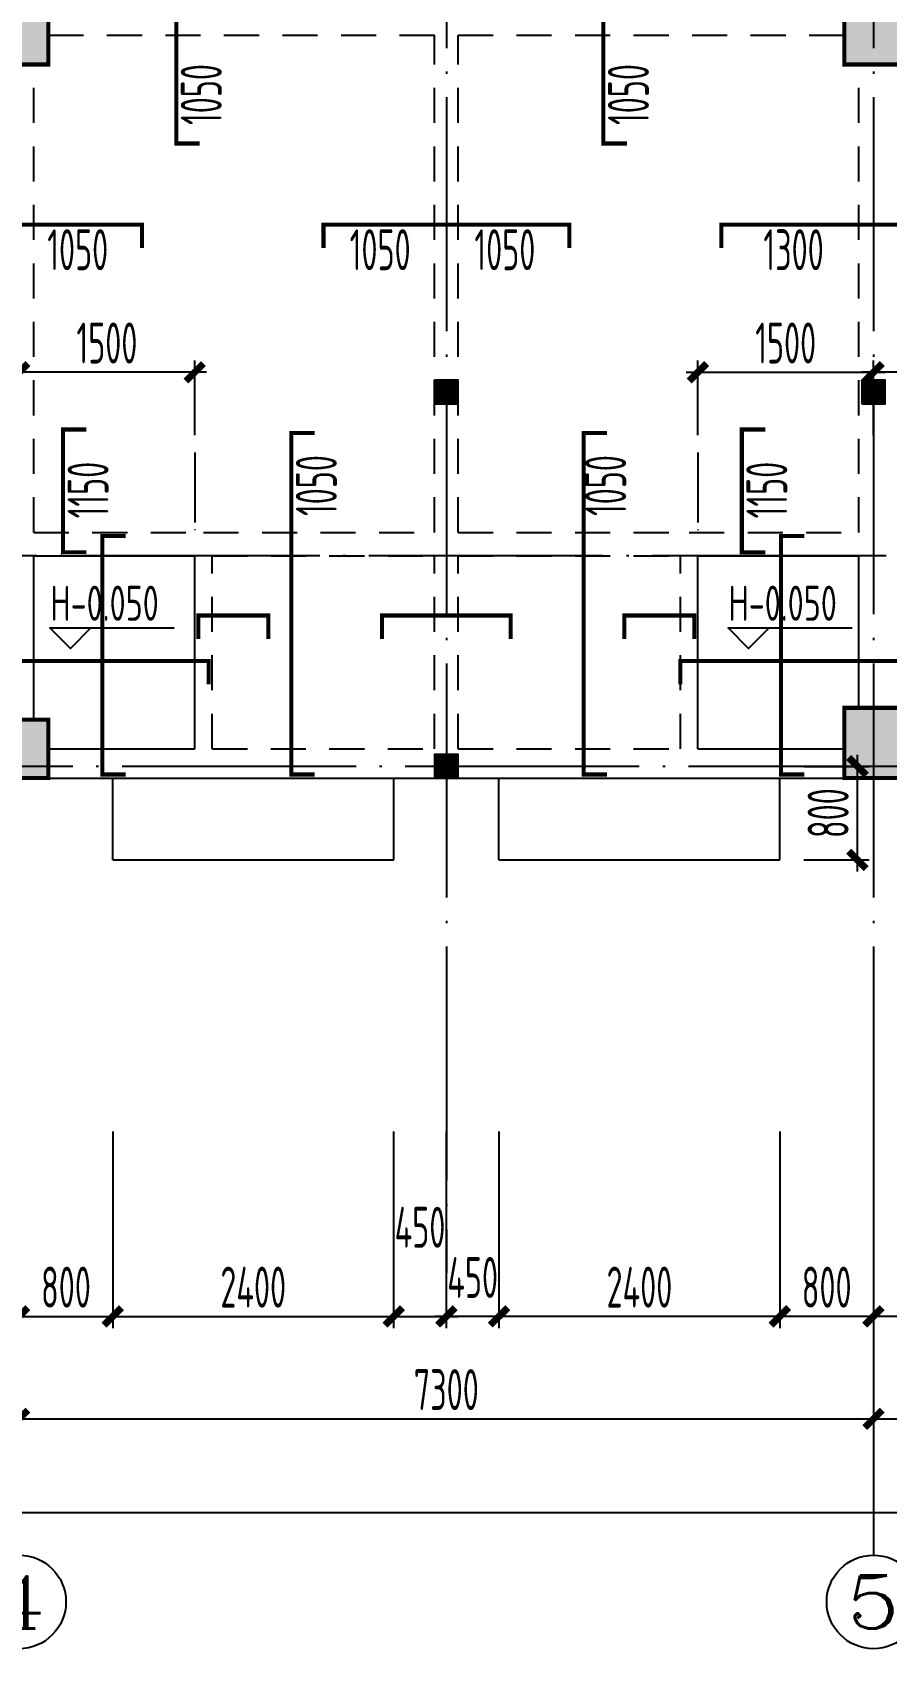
# Model space of a CAD drawing. Extents: x -472319 to -112444, y -516749 to -5704.
# Drawn here: x -284981 to -277681, y -193210 to -179392 of the extents above; entities that cross this region are included whole.
import ezdxf
from ezdxf.enums import TextEntityAlignment as Align

# ---------------------------------------------------------------- set-up
doc = ezdxf.new("R2010")
doc.units = 0
doc.header["$LTSCALE"] = 100
doc.header["$MEASUREMENT"] = 0
for name, pattern in [('3', [5, 3, -2]), ('CENTER', [2, 1.25, -0.25, 0.25, -0.25]), ('DOTE', [2.42, 2, -0.2, 0.02, -0.2])]:
    doc.linetypes.add(name, pattern=pattern)
for name, color, linetype in [('1301', 24, 'Continuous'), ('1305', 1, 'Continuous'), ('1306', 94, 'Continuous'), ('AXIS', 3, 'Continuous'), ('AXIS_TEXT', 7, 'Continuous'), ('COLUMN', 9, 'Continuous'), ('DOTE', 1, 'CENTER'), ('S_BEAM', 4, 'Continuous'), ('S_BEAMDASH', 134, '3'), ('S_CL', 2, 'Continuous'), ('坡道', 7, 'Continuous'), ('板标注', 221, 'Continuous')]:
    doc.layers.add(name, color=color, linetype=linetype)
doc.styles.add('_TCH_AXIS', font='COMPLEX', dxfattribs={"bigfont": 'GBCBIG'})
doc.styles.add('COMPLEX', font='COMPLEX')
doc.styles.add('HZ', font='tssdeng.shx', dxfattribs={"width": 0.6, "height": 350, "bigfont": 'a.shx'})
doc.styles.get("Standard").update_dxf_attribs({"font": 'tssdeng.shx', "width": 0.6, "bigfont": 'a.shx'})
doc.styles.add('TSSD_Rein', font='Tssdeng.shx', dxfattribs={"width": 0.7, "bigfont": 'hztxt.shx'})
doc.dimstyles.new('DIMN', dxfattribs={"dimtxt": 350, "dimasz": 150, "dimexe": 100, "dimexo": 100, "dimgap": 75, "dimtad": 1, "dimdec": 0, "dimzin": 0, "dimdsep": 46, "dimtxsty": 'HZ', "dimblk": 'ARCHTICK', "dimcen": 0.09, "dimdle": 100, "dimclrd": 3, "dimclre": 3, "dimclrt": 7, "dimazin": 2, "dimtfac": 1, "dimtdec": 0, "dimtmove": 2, "dimatfit": 3, "dimldrblk": 'ARCHTICK', "dimfxl": 1, "dimtolj": 1, "dimtzin": 0, "dimarcsym": 0})

# ---------------------------------------------------------------- blocks, each defined once
blk = doc.blocks.new('_ArchTick')
at = {"color": 0, "linetype": 'ByBlock', "const_width": 0.4}
blk.add_lwpolyline([(-0.5, -0.5), (0.5, 0.5)], dxfattribs=at)
blk = doc.blocks.new('*D996')
at = {"layer": 'AXIS', "color": 3, "lineweight": -2, "transparency": 16777216}
for p, q in [((-285094, -190097), (-285094, -191345)), ((-277794, -190097), (-277794, -191345)), ((-285194, -191245), (-277694, -191245))]:
    blk.add_line(p, q, dxfattribs=at)
at = {"layer": 'Defpoints', "color": 0, "transparency": 16777216}
for p in [(-285094, -189997), (-277794, -189997), (-277794, -191245)]:
    blk.add_point(p, dxfattribs=at)
at = {"layer": 'AXIS', "color": 3, "lineweight": -2, "transparency": 16777216, "xscale": 150, "yscale": 150, "zscale": 150, "rotation": 180}
blk.add_blockref('_ArchTick', (-285094, -191245), dxfattribs=at)
at = {"layer": 'AXIS', "color": 3, "lineweight": -2, "transparency": 16777216, "xscale": 150, "yscale": 150, "zscale": 150}
blk.add_blockref('_ArchTick', (-277794, -191245), dxfattribs=at)
at = {"layer": 'AXIS', "color": 7, "transparency": 16777216, "insert": (-281444, -190995), "char_height": 350, "attachment_point": 5, "style": 'HZ'}
blk.add_mtext('\\A1;7300', dxfattribs=at)
blk = doc.blocks.new('*D997')
at = {"layer": 'AXIS', "color": 3, "lineweight": -2, "transparency": 16777216}
for p, q in [((-277794, -190097), (-277794, -191345)), ((-267794, -190097), (-267794, -191345)), ((-277894, -191245), (-267694, -191245))]:
    blk.add_line(p, q, dxfattribs=at)
at = {"layer": 'Defpoints', "color": 0, "transparency": 16777216}
for p in [(-277794, -189997), (-267794, -189997), (-267794, -191245)]:
    blk.add_point(p, dxfattribs=at)
at = {"layer": 'AXIS', "color": 3, "lineweight": -2, "transparency": 16777216, "xscale": 150, "yscale": 150, "zscale": 150, "rotation": 180}
blk.add_blockref('_ArchTick', (-277794, -191245), dxfattribs=at)
at = {"layer": 'AXIS', "color": 3, "lineweight": -2, "transparency": 16777216, "xscale": 150, "yscale": 150, "zscale": 150}
blk.add_blockref('_ArchTick', (-267794, -191245), dxfattribs=at)
at = {"layer": 'AXIS', "color": 7, "transparency": 16777216, "insert": (-272794, -190995), "char_height": 350, "attachment_point": 5, "style": 'HZ'}
blk.add_mtext('\\A1;10000', dxfattribs=at)
blk = doc.blocks.new('*D1002')
at = {"layer": 'AXIS', "color": 3, "lineweight": -2, "transparency": 16777216}
for p, q in [((-302694, -190097), (-302694, -192145)), ((-242894, -190097), (-242894, -192145)), ((-302794, -192045), (-242794, -192045))]:
    blk.add_line(p, q, dxfattribs=at)
at = {"layer": 'Defpoints', "color": 0, "transparency": 16777216}
for p in [(-302694, -189997), (-242894, -189997), (-242894, -192045)]:
    blk.add_point(p, dxfattribs=at)
at = {"layer": 'AXIS', "color": 3, "lineweight": -2, "transparency": 16777216, "xscale": 150, "yscale": 150, "zscale": 150, "rotation": 180}
blk.add_blockref('_ArchTick', (-302694, -192045), dxfattribs=at)
at = {"layer": 'AXIS', "color": 3, "lineweight": -2, "transparency": 16777216, "xscale": 150, "yscale": 150, "zscale": 150}
blk.add_blockref('_ArchTick', (-242894, -192045), dxfattribs=at)
at = {"layer": 'AXIS', "color": 7, "transparency": 16777216, "insert": (-272794, -191795), "char_height": 350, "attachment_point": 5, "style": 'HZ'}
blk.add_mtext('\\A1;59800', dxfattribs=at)
blk = doc.blocks.new('_AXISO')
blk.add_circle((0, 0), 0.5)
at = {"layer": 'AXIS_TEXT', "style": 'COMPLEX', "width": 1.041667}
blk.add_attdef('A', text='', height=0.56, dxfattribs=at).set_placement((-0.25, -0.28), (0.25, -0.28), align=Align.FIT)
blk = doc.blocks.new('*D952')
at = {"layer": '1301', "color": 3, "lineweight": -2, "transparency": 16777216}
for p, q in [((-278594, -188787), (-278594, -190469)), ((-277794, -188787), (-277794, -190469)), ((-277694, -190369), (-278694, -190369))]:
    blk.add_line(p, q, dxfattribs=at)
at = {"layer": 'Defpoints', "color": 0, "transparency": 16777216}
for p in [(-278594, -188687), (-277794, -188687), (-278594, -190369)]:
    blk.add_point(p, dxfattribs=at)
at = {"layer": '1301', "color": 3, "lineweight": -2, "transparency": 16777216, "xscale": 150, "yscale": 150, "zscale": 150, "rotation": 180}
blk.add_blockref('_ArchTick', (-278594, -190369), dxfattribs=at)
at = {"layer": '1301', "color": 3, "lineweight": -2, "transparency": 16777216, "xscale": 150, "yscale": 150, "zscale": 150}
blk.add_blockref('_ArchTick', (-277794, -190369), dxfattribs=at)
at = {"layer": '1301', "color": 7, "transparency": 16777216, "insert": (-278194, -190119), "char_height": 350, "attachment_point": 5, "style": 'HZ'}
blk.add_mtext('\\A1;800', dxfattribs=at)
blk = doc.blocks.new('*D953')
at = {"layer": '1301', "color": 3, "lineweight": -2, "transparency": 16777216}
for p, q in [((-280994, -188787), (-280994, -190469)), ((-278594, -188787), (-278594, -190469)), ((-278494, -190369), (-281094, -190369))]:
    blk.add_line(p, q, dxfattribs=at)
at = {"layer": 'Defpoints', "color": 0, "transparency": 16777216}
for p in [(-280994, -188687), (-278594, -188687), (-280994, -190369)]:
    blk.add_point(p, dxfattribs=at)
at = {"layer": '1301', "color": 3, "lineweight": -2, "transparency": 16777216, "xscale": 150, "yscale": 150, "zscale": 150, "rotation": 180}
blk.add_blockref('_ArchTick', (-280994, -190369), dxfattribs=at)
at = {"layer": '1301', "color": 3, "lineweight": -2, "transparency": 16777216, "xscale": 150, "yscale": 150, "zscale": 150}
blk.add_blockref('_ArchTick', (-278594, -190369), dxfattribs=at)
at = {"layer": '1301', "color": 7, "transparency": 16777216, "insert": (-279794, -190119), "char_height": 350, "attachment_point": 5, "style": 'HZ'}
blk.add_mtext('\\A1;2400', dxfattribs=at)
blk = doc.blocks.new('*D954')
at = {"layer": '1301', "color": 3, "lineweight": -2, "transparency": 16777216}
for p, q in [((-281444, -188787), (-281444, -190469)), ((-280994, -188787), (-280994, -190469)), ((-280894, -190369), (-281544, -190369))]:
    blk.add_line(p, q, dxfattribs=at)
at = {"layer": 'Defpoints', "color": 0, "transparency": 16777216}
for p in [(-281444, -188687), (-280994, -188687), (-281444, -190369)]:
    blk.add_point(p, dxfattribs=at)
at = {"layer": '1301', "color": 3, "lineweight": -2, "transparency": 16777216, "xscale": 150, "yscale": 150, "zscale": 150, "rotation": 180}
blk.add_blockref('_ArchTick', (-281444, -190369), dxfattribs=at)
at = {"layer": '1301', "color": 3, "lineweight": -2, "transparency": 16777216, "xscale": 150, "yscale": 150, "zscale": 150}
blk.add_blockref('_ArchTick', (-280994, -190369), dxfattribs=at)
at = {"layer": '1301', "color": 7, "transparency": 16777216, "insert": (-281219, -190036), "char_height": 350, "attachment_point": 5, "style": 'HZ'}
blk.add_mtext('\\A1;450', dxfattribs=at)
blk = doc.blocks.new('*D955')
at = {"layer": '1301', "color": 3, "lineweight": -2, "transparency": 16777216}
for p, q in [((-285094, -188787), (-285094, -190469)), ((-284294, -188787), (-284294, -190469)), ((-285194, -190369), (-284194, -190369))]:
    blk.add_line(p, q, dxfattribs=at)
at = {"layer": 'Defpoints', "color": 0, "transparency": 16777216}
for p in [(-285094, -188687), (-284294, -188687), (-284294, -190369)]:
    blk.add_point(p, dxfattribs=at)
at = {"layer": '1301', "color": 3, "lineweight": -2, "transparency": 16777216, "xscale": 150, "yscale": 150, "zscale": 150, "rotation": 180}
blk.add_blockref('_ArchTick', (-285094, -190369), dxfattribs=at)
at = {"layer": '1301', "color": 3, "lineweight": -2, "transparency": 16777216, "xscale": 150, "yscale": 150, "zscale": 150}
blk.add_blockref('_ArchTick', (-284294, -190369), dxfattribs=at)
at = {"layer": '1301', "color": 7, "transparency": 16777216, "insert": (-284694, -190119), "char_height": 350, "attachment_point": 5, "style": 'HZ'}
blk.add_mtext('\\A1;800', dxfattribs=at)
blk = doc.blocks.new('*D956')
at = {"layer": '1301', "color": 3, "lineweight": -2, "transparency": 16777216}
for p, q in [((-284294, -188787), (-284294, -190469)), ((-281894, -188787), (-281894, -190469)), ((-284394, -190369), (-281794, -190369))]:
    blk.add_line(p, q, dxfattribs=at)
at = {"layer": 'Defpoints', "color": 0, "transparency": 16777216}
for p in [(-284294, -188687), (-281894, -188687), (-281894, -190369)]:
    blk.add_point(p, dxfattribs=at)
at = {"layer": '1301', "color": 3, "lineweight": -2, "transparency": 16777216, "xscale": 150, "yscale": 150, "zscale": 150, "rotation": 180}
blk.add_blockref('_ArchTick', (-284294, -190369), dxfattribs=at)
at = {"layer": '1301', "color": 3, "lineweight": -2, "transparency": 16777216, "xscale": 150, "yscale": 150, "zscale": 150}
blk.add_blockref('_ArchTick', (-281894, -190369), dxfattribs=at)
at = {"layer": '1301', "color": 7, "transparency": 16777216, "insert": (-283094, -190119), "char_height": 350, "attachment_point": 5, "style": 'HZ'}
blk.add_mtext('\\A1;2400', dxfattribs=at)
blk = doc.blocks.new('*D957')
at = {"layer": '1301', "color": 3, "lineweight": -2, "transparency": 16777216}
for p, q in [((-281894, -188787), (-281894, -190469)), ((-281444, -188787), (-281444, -190469)), ((-281994, -190369), (-281344, -190369))]:
    blk.add_line(p, q, dxfattribs=at)
at = {"layer": 'Defpoints', "color": 0, "transparency": 16777216}
for p in [(-281894, -188687), (-281444, -188687), (-281444, -190369)]:
    blk.add_point(p, dxfattribs=at)
at = {"layer": '1301', "color": 3, "lineweight": -2, "transparency": 16777216, "xscale": 150, "yscale": 150, "zscale": 150, "rotation": 180}
blk.add_blockref('_ArchTick', (-281894, -190369), dxfattribs=at)
at = {"layer": '1301', "color": 3, "lineweight": -2, "transparency": 16777216, "xscale": 150, "yscale": 150, "zscale": 150}
blk.add_blockref('_ArchTick', (-281444, -190369), dxfattribs=at)
at = {"layer": '1301', "color": 7, "transparency": 16777216, "insert": (-281669, -189607), "char_height": 350, "attachment_point": 5, "style": 'HZ'}
blk.add_mtext('\\A1;450', dxfattribs=at)
blk = doc.blocks.new('*D1004')
at = {"layer": '1301', "color": 3, "lineweight": -2, "transparency": 16777216}
for p, q in [((-277794, -188787), (-277794, -190469)), ((-276994, -188787), (-276994, -190469)), ((-276894, -190369), (-277894, -190369))]:
    blk.add_line(p, q, dxfattribs=at)
at = {"layer": 'Defpoints', "color": 0, "transparency": 16777216}
for p in [(-277794, -188687), (-276994, -188687), (-277794, -190369)]:
    blk.add_point(p, dxfattribs=at)
at = {"layer": '1301', "color": 3, "lineweight": -2, "transparency": 16777216, "xscale": 150, "yscale": 150, "zscale": 150, "rotation": 180}
blk.add_blockref('_ArchTick', (-277794, -190369), dxfattribs=at)
at = {"layer": '1301', "color": 3, "lineweight": -2, "transparency": 16777216, "xscale": 150, "yscale": 150, "zscale": 150}
blk.add_blockref('_ArchTick', (-276994, -190369), dxfattribs=at)
at = {"layer": '1301', "color": 7, "transparency": 16777216, "insert": (-277394, -190119), "char_height": 350, "attachment_point": 5, "style": 'HZ'}
blk.add_mtext('\\A1;800', dxfattribs=at)
blk = doc.blocks.new('*D1026')
at = {"layer": '1301', "color": 3, "lineweight": -2, "transparency": 16777216}
for p, q in [((-277931, -186567), (-277931, -185567)), ((-278389, -185667), (-277831, -185667)), ((-278389, -186467), (-277831, -186467))]:
    blk.add_line(p, q, dxfattribs=at)
at = {"layer": 'Defpoints', "color": 0, "transparency": 16777216}
for p in [(-278489, -185667), (-277931, -185667), (-278489, -186467)]:
    blk.add_point(p, dxfattribs=at)
at = {"layer": '1301', "color": 3, "lineweight": -2, "transparency": 16777216, "xscale": 150, "yscale": 150, "zscale": 150}
for p, rotation in [((-277931, -185667), 90), ((-277931, -186467), 270)]:
    blk.add_blockref('_ArchTick', p, dxfattribs=dict(at, rotation=rotation))
at = {"layer": '1301', "color": 7, "transparency": 16777216, "insert": (-278181, -186067), "char_height": 350, "attachment_point": 5, "rotation": 90, "style": 'HZ'}
blk.add_mtext('\\A1;800', dxfattribs=at)
blk = doc.blocks.new('*D1275')
at = {"layer": '1306', "color": 3, "lineweight": -2, "transparency": 16777216}
for p, q in [((-285094, -182836), (-285094, -182198)), ((-283594, -182836), (-283594, -182198)), ((-283494, -182298), (-285194, -182298))]:
    blk.add_line(p, q, dxfattribs=at)
at = {"layer": 'Defpoints', "color": 0, "transparency": 16777216}
for p in [(-285094, -182298), (-285094, -182936), (-283594, -182936)]:
    blk.add_point(p, dxfattribs=at)
at = {"layer": '1306', "color": 3, "lineweight": -2, "transparency": 16777216, "xscale": 150, "yscale": 150, "zscale": 150, "rotation": 180}
blk.add_blockref('_ArchTick', (-285094, -182298), dxfattribs=at)
at = {"layer": '1306', "color": 3, "lineweight": -2, "transparency": 16777216, "xscale": 150, "yscale": 150, "zscale": 150}
blk.add_blockref('_ArchTick', (-283594, -182298), dxfattribs=at)
at = {"layer": '1306', "color": 7, "transparency": 16777216, "insert": (-284344, -182048), "char_height": 350, "attachment_point": 5, "style": 'HZ'}
blk.add_mtext('\\A1;1500', dxfattribs=at)
blk = doc.blocks.new('*D1276')
at = {"layer": '1306', "color": 3, "lineweight": -2, "transparency": 16777216}
for p, q in [((-279294, -182836), (-279294, -182198)), ((-277794, -182836), (-277794, -182198)), ((-279394, -182298), (-277694, -182298))]:
    blk.add_line(p, q, dxfattribs=at)
at = {"layer": 'Defpoints', "color": 0, "transparency": 16777216}
for p in [(-277794, -182298), (-279294, -182936), (-277794, -182936)]:
    blk.add_point(p, dxfattribs=at)
at = {"layer": '1306', "color": 3, "lineweight": -2, "transparency": 16777216, "xscale": 150, "yscale": 150, "zscale": 150, "rotation": 180}
blk.add_blockref('_ArchTick', (-279294, -182298), dxfattribs=at)
at = {"layer": '1306', "color": 3, "lineweight": -2, "transparency": 16777216, "xscale": 150, "yscale": 150, "zscale": 150}
blk.add_blockref('_ArchTick', (-277794, -182298), dxfattribs=at)
at = {"layer": '1306', "color": 7, "transparency": 16777216, "insert": (-278544, -182048), "char_height": 350, "attachment_point": 5, "style": 'HZ'}
blk.add_mtext('\\A1;1500', dxfattribs=at)
blk = doc.blocks.new('*D1277')
at = {"layer": '1306', "color": 3, "lineweight": -2, "transparency": 16777216}
for p, q in [((-277794, -182836), (-277794, -182198)), ((-276294, -182836), (-276294, -182198)), ((-276194, -182298), (-277894, -182298))]:
    blk.add_line(p, q, dxfattribs=at)
at = {"layer": 'Defpoints', "color": 0, "transparency": 16777216}
for p in [(-277794, -182298), (-277794, -182936), (-276294, -182936)]:
    blk.add_point(p, dxfattribs=at)
at = {"layer": '1306', "color": 3, "lineweight": -2, "transparency": 16777216, "xscale": 150, "yscale": 150, "zscale": 150, "rotation": 180}
blk.add_blockref('_ArchTick', (-277794, -182298), dxfattribs=at)
at = {"layer": '1306', "color": 3, "lineweight": -2, "transparency": 16777216, "xscale": 150, "yscale": 150, "zscale": 150}
blk.add_blockref('_ArchTick', (-276294, -182298), dxfattribs=at)
at = {"layer": '1306', "color": 7, "transparency": 16777216, "insert": (-277044, -182048), "char_height": 350, "attachment_point": 5, "style": 'HZ'}
blk.add_mtext('\\A1;1500', dxfattribs=at)

msp = doc.modelspace()

# ---------------------------------------------------------------- hatches: boundary and pattern name
at = {"layer": 'COLUMN'}
h = msp.add_hatch(dxfattribs=at)
h.set_pattern_fill('ANSI31', color=0)
h.set_pattern_definition([(45, (-332581.33058, 3171.1076), (-0.08838834765, 0.08838834765), [])])
h.paths.add_polyline_path([(-281543.831, -182566.892), (-281343.831, -182566.892), (-281343.831, -182366.892), (-281543.831, -182366.892)])
h = msp.add_hatch(dxfattribs=at)
h.set_pattern_fill('ANSI31', color=0)
h.set_pattern_definition([(45, (-328931.33058, 3171.1076), (-0.08838834765, 0.08838834765), [])])
h.paths.add_polyline_path([(-277893.831, -182566.892), (-277693.831, -182566.892), (-277693.831, -182366.892), (-277893.831, -182366.892)])
h = msp.add_hatch(dxfattribs=at)
h.set_pattern_fill('ANSI31', color=0)
h.set_pattern_definition([(45, (-332581.33058, -28.89142), (-0.08838834765, 0.08838834765), [])])
h.paths.add_polyline_path([(-281543.831, -185766.891), (-281343.831, -185766.891), (-281343.831, -185566.891), (-281543.831, -185566.891)])
at = {"layer": 'S_CL'}
h = msp.add_hatch(dxfattribs=at)
h.set_pattern_fill('ANSI31', color=256)
h.set_pattern_definition([(45, (113576.23945, 355910.10849), (-0.088388347648, 0.088388347648), [])])
h.paths.add_polyline_path([(-242793.829, -171266.89), (-242793.829, -170766.89), (-243293.829, -170766.89), (-243293.829, -171266.89)])
h.paths.add_polyline_path([(-242793.829, -177366.891), (-242793.829, -176866.891), (-243293.829, -176866.891), (-243293.829, -177366.891)])
h.paths.add_polyline_path([(-242793.829, -179666.891), (-242793.829, -179166.891), (-243293.829, -179166.891), (-243293.829, -179666.891)])
h.paths.add_polyline_path([(-242793.829, -185766.891), (-242793.829, -185266.891), (-243293.829, -185266.891), (-243293.829, -185766.891)])
h.paths.add_polyline_path([(-245643.829, -171266.89), (-245643.829, -170766.89), (-246143.829, -170766.89), (-246143.829, -171266.89)])
h.paths.add_polyline_path([(-245643.829, -177366.891), (-245643.829, -176866.891), (-246143.829, -176866.891), (-246143.829, -177366.891)])
h.paths.add_polyline_path([(-245643.829, -179666.891), (-245643.829, -179166.891), (-246143.829, -179166.891), (-246143.829, -179666.891)])
h.paths.add_polyline_path([(-245643.829, -185766.891), (-245643.829, -185266.891), (-246143.829, -185266.891), (-246143.829, -185766.891)])
h.paths.add_polyline_path([(-252943.829, -171266.89), (-252943.829, -170766.89), (-253443.829, -170766.89), (-253443.829, -171266.89)])
h.paths.add_polyline_path([(-252943.829, -177366.891), (-252943.829, -176866.891), (-253443.829, -176866.891), (-253443.829, -177366.891)])
h.paths.add_polyline_path([(-252943.829, -179666.891), (-252943.829, -179166.891), (-253443.829, -179166.891), (-253443.829, -179666.891)])
h.paths.add_polyline_path([(-252943.829, -185766.891), (-252943.829, -185266.891), (-253443.829, -185266.891), (-253443.829, -185766.891)])
h.paths.add_polyline_path([(-260243.829, -171266.89), (-260243.829, -170766.89), (-260743.829, -170766.89), (-260743.829, -171266.89)])
h.paths.add_polyline_path([(-260243.829, -177366.891), (-260243.829, -176866.891), (-260743.829, -176866.891), (-260743.829, -177366.891)])
h.paths.add_polyline_path([(-260243.829, -179666.891), (-260243.829, -179166.891), (-260743.829, -179166.891), (-260743.829, -179666.891)])
h.paths.add_polyline_path([(-260243.829, -185766.891), (-260243.829, -185266.891), (-260743.829, -185266.891), (-260743.829, -185766.891)])
h.paths.add_polyline_path([(-267543.829, -171266.89), (-267543.829, -170766.89), (-268043.829, -170766.89), (-268043.829, -171266.89)])
h.paths.add_polyline_path([(-267543.829, -177366.891), (-267543.829, -176866.891), (-268043.829, -176866.891), (-268043.829, -177366.891)])
h.paths.add_polyline_path([(-267543.829, -179666.891), (-267543.829, -179166.891), (-268043.829, -179166.891), (-268043.829, -179666.891)])
h.paths.add_polyline_path([(-267543.829, -185766.891), (-267543.829, -185166.891), (-268043.829, -185166.891), (-268043.829, -185766.891)])
h.paths.add_polyline_path([(-270543.829, -171266.89), (-270543.829, -170766.89), (-271043.829, -170766.89), (-271043.829, -171266.89)])
h.paths.add_polyline_path([(-270543.829, -177366.891), (-270543.829, -176866.891), (-271043.829, -176866.891), (-271043.829, -177366.891)])
h.paths.add_polyline_path([(-277543.831, -171366.89), (-277543.831, -170766.89), (-278043.831, -170766.89), (-278043.831, -171366.89)])
h.paths.add_polyline_path([(-277543.831, -177366.891), (-277543.831, -176866.891), (-278043.831, -176866.891), (-278043.831, -177366.891)])
h.paths.add_polyline_path([(-277543.831, -179666.891), (-277543.831, -179166.891), (-278043.831, -179166.891), (-278043.831, -179666.891)])
h.paths.add_polyline_path([(-277543.831, -185766.891), (-277543.831, -185166.891), (-278043.831, -185166.891), (-278043.831, -185766.891)])
h.paths.add_polyline_path([(-284843.831, -171266.89), (-284843.831, -170766.89), (-285343.831, -170766.89), (-285343.831, -171266.89)])
h.paths.add_polyline_path([(-284843.831, -177366.891), (-284843.831, -176866.891), (-285343.831, -176866.891), (-285343.831, -177366.891)])
h.paths.add_polyline_path([(-284843.831, -179666.891), (-284843.831, -179166.891), (-285343.831, -179166.891), (-285343.831, -179666.891)])
h.paths.add_polyline_path([(-284843.831, -185766.891), (-284843.831, -185266.891), (-285343.831, -185266.891), (-285343.831, -185766.891)])
h.paths.add_polyline_path([(-292143.831, -171266.89), (-292143.831, -170766.89), (-292643.831, -170766.89), (-292643.831, -171266.89)])
h.paths.add_polyline_path([(-292143.831, -177366.891), (-292143.831, -176866.891), (-292643.831, -176866.891), (-292643.831, -177366.891)])
h.paths.add_polyline_path([(-292143.831, -179666.891), (-292143.831, -179166.891), (-292643.831, -179166.891), (-292643.831, -179666.891)])
h.paths.add_polyline_path([(-292143.831, -185766.891), (-292143.831, -185266.891), (-292643.831, -185266.891), (-292643.831, -185766.891)])
h.paths.add_polyline_path([(-299443.831, -171266.89), (-299443.831, -170766.89), (-299943.831, -170766.89), (-299943.831, -171266.89)])
h.paths.add_polyline_path([(-299443.831, -177366.891), (-299443.831, -176866.891), (-299943.831, -176866.891), (-299943.831, -177366.891)])
h.paths.add_polyline_path([(-299443.831, -179666.891), (-299443.831, -179166.891), (-299943.831, -179166.891), (-299943.831, -179666.891)])
h.paths.add_polyline_path([(-299443.831, -185766.891), (-299443.831, -185266.891), (-299943.831, -185266.891), (-299943.831, -185766.891)])
h.paths.add_polyline_path([(-302293.831, -171266.89), (-302293.831, -170766.89), (-302793.831, -170766.89), (-302793.831, -171266.89)])
h.paths.add_polyline_path([(-302293.831, -177366.891), (-302293.831, -176866.891), (-302793.831, -176866.891), (-302793.831, -177366.891)])
h.paths.add_polyline_path([(-302293.831, -179666.891), (-302293.831, -179166.891), (-302793.831, -179166.891), (-302793.831, -179666.891)])
h.paths.add_polyline_path([(-302293.831, -185766.891), (-302293.831, -185266.891), (-302793.831, -185266.891), (-302793.831, -185766.891)])

# ---------------------------------------------------------------- linework, layer by layer
for p, q in [((-284293.829, -186466.891), (-284293.829, -185766.891)), ((-280993.829, -186466.891), (-280993.829, -185766.891)), ((-284293.829, -186466.891), (-281893.829, -186466.891)), ((-280993.829, -186466.891), (-278593.829, -186466.891))]:
    msp.add_line(p, q)
at = {"layer": '1305', "const_width": 35}
for points in [[(-283551.331, -180341.891), (-283751.331, -180341.891), (-283751.329, -176191.891), (-283551.329, -176191.891)], [(-279901.333, -180341.891), (-280101.333, -180341.891), (-280101.331, -176191.891), (-279901.331, -176191.891)], [(-286143.831, -181236.891), (-286143.831, -181036.891), (-284043.831, -181036.891), (-284043.831, -181236.891)], [(-282493.831, -181236.891), (-282493.831, -181036.891), (-280393.831, -181036.892), (-280393.831, -181236.892)], [(-279093.833, -181236.891), (-279093.833, -181036.891), (-276493.833, -181036.892), (-276493.833, -181236.892)], [(-284518.831, -183836.892), (-284718.831, -183836.892), (-284718.829, -182786.891), (-284518.829, -182786.891)], [(-282567.834, -185736.892), (-282767.834, -185736.892), (-282767.834, -182816.891), (-282567.834, -182816.891)], [(-280070.331, -185736.892), (-280270.331, -185736.892), (-280270.331, -182816.891), (-280070.331, -182816.891)], [(-278718.831, -183836.892), (-278918.831, -183836.892), (-278918.829, -182786.891), (-278718.829, -182786.891)], [(-284183.834, -185736.891), (-284383.834, -185736.891), (-284383.834, -183696.892), (-284183.834, -183696.892)], [(-278383.831, -185736.891), (-278583.831, -185736.891), (-278583.831, -183696.892), (-278383.831, -183696.892)], [(-283563.831, -184576.891), (-283563.831, -184376.891), (-282963.831, -184376.892), (-282963.831, -184576.892)], [(-283563.831, -184576.892), (-283563.831, -184376.892), (-282963.831, -184376.892), (-282963.831, -184576.892)], [(-281993.833, -184576.892), (-281993.833, -184376.892), (-280893.833, -184376.892), (-280893.833, -184576.892)], [(-281993.831, -184576.891), (-281993.831, -184376.891), (-280893.831, -184376.892), (-280893.831, -184576.892)], [(-279923.831, -184576.892), (-279923.831, -184376.892), (-279323.831, -184376.892), (-279323.831, -184576.892)], [(-286743.831, -184965.322), (-286743.831, -184765.322), (-283473.831, -184765.322), (-283473.831, -184965.322)], [(-279443.831, -184965.322), (-279443.831, -184765.322), (-276173.831, -184765.322), (-276173.831, -184965.322)]]:
    msp.add_lwpolyline(points, dxfattribs=at)
at = {"layer": 'AXIS'}
msp.add_line((-277793.829, -189997.282), (-277793.829, -192409.578), dxfattribs=at)
at = {"layer": 'COLUMN', "color": 0}
for points in [[(-281543.831, -182566.892), (-281343.831, -182566.892), (-281343.831, -182366.892), (-281543.831, -182366.892)], [(-277893.831, -182566.892), (-277693.831, -182566.892), (-277693.831, -182366.892), (-277893.831, -182366.892)], [(-281543.831, -185766.891), (-281343.831, -185766.891), (-281343.831, -185566.891), (-281543.831, -185566.891)]]:
    msp.add_lwpolyline(points, close=True, dxfattribs=at)
at = {"layer": 'DOTE', "linetype": 'DOTE', "ltscale": 10}
for p, q in [((-281443.829, -167847.242), (-281443.829, -189997.282)), ((-277793.829, -167847.242), (-277793.829, -189997.282)), ((-241385.5, -183867.371), (-299693.829, -183867.371)), ((-241075.018, -185666.89), (-304367.647, -185666.89))]:
    msp.add_line(p, q, dxfattribs=at)
at = {"layer": 'DOTE', "linetype": 'DOTE', "ltscale": 3}
for p, q in [((-283593.831, -182982.696), (-283593.831, -183666.892)), ((-279293.827, -182982.696), (-279293.827, -183666.892))]:
    msp.add_line(p, q, dxfattribs=at)
at = {"layer": 'S_BEAM'}
for p, q in [((-284968.831, -185266.891), (-284968.831, -183866.892)), ((-284968.831, -183866.892), (-283593.831, -183866.892)), ((-283593.831, -185516.891), (-283593.831, -183866.892)), ((-279293.831, -183866.892), (-277918.831, -183866.892)), ((-279293.831, -185516.891), (-279293.831, -183866.892)), ((-277918.831, -185166.891), (-277918.831, -183866.892)), ((-284843.831, -185516.891), (-283593.831, -185516.891)), ((-279293.831, -185516.891), (-278043.831, -185516.891)), ((-284843.831, -185766.891), (-283518.831, -185766.891)), ((-283518.831, -185766.891), (-281443.831, -185766.891)), ((-281443.831, -185766.891), (-279368.831, -185766.891)), ((-279368.831, -185766.891), (-278043.831, -185766.891))]:
    msp.add_line(p, q, dxfattribs=at)
at = {"layer": 'S_BEAMDASH'}
for p, q in [((-284843.831, -179416.891), (-281543.831, -179416.891)), ((-281543.831, -183666.892), (-281543.831, -179416.891)), ((-281343.831, -179416.891), (-278043.831, -179416.891)), ((-281343.831, -183666.892), (-281343.831, -179416.891)), ((-284968.831, -183666.892), (-284968.831, -179666.891)), ((-277918.831, -183666.892), (-277918.831, -179666.891)), ((-284968.831, -183666.892), (-283518.831, -183666.892)), ((-283518.831, -183666.892), (-281543.831, -183666.892)), ((-281343.831, -183666.892), (-279368.831, -183666.892)), ((-279368.831, -183666.892), (-277918.831, -183666.892)), ((-283443.831, -183866.892), (-281543.831, -183866.892)), ((-283443.831, -185516.891), (-283443.831, -183866.892)), ((-281543.831, -185516.891), (-281543.831, -183866.892)), ((-281343.831, -185516.891), (-281343.831, -183866.892)), ((-281343.831, -183866.892), (-279443.831, -183866.892)), ((-279443.831, -185516.891), (-279443.831, -183866.892)), ((-283443.831, -185516.891), (-281543.831, -185516.891)), ((-281343.831, -185516.891), (-279443.831, -185516.891))]:
    msp.add_line(p, q, dxfattribs=at)
at = {"layer": 'S_CL', "const_width": 35}
for points in [[(-284843.831, -179666.891), (-284843.831, -179166.891), (-285343.831, -179166.891), (-285343.831, -179666.891)], [(-277543.831, -179666.891), (-277543.831, -179166.891), (-278043.831, -179166.891), (-278043.831, -179666.891)], [(-277543.831, -185766.891), (-277543.831, -185166.891), (-278043.831, -185166.891), (-278043.831, -185766.891)], [(-284843.831, -185766.891), (-284843.831, -185266.891), (-285343.831, -185266.891), (-285343.831, -185766.891)]]:
    msp.add_lwpolyline(points, close=True, dxfattribs=at)
at = {"layer": '坡道'}
for p, q in [((-281893.829, -186466.891), (-281893.829, -185766.891)), ((-278593.829, -186466.891), (-278593.829, -185766.891))]:
    msp.add_line(p, q, dxfattribs=at)
at = {"layer": '板标注'}
for points in [[(-284480.693, -184483.322), (-284655.693, -184658.322), (-284830.693, -184483.322), (-283769.759, -184483.322)], [(-278686.693, -184483.322), (-278861.693, -184658.322), (-279036.693, -184483.322), (-277975.759, -184483.322)]]:
    msp.add_lwpolyline(points, dxfattribs=at)

# ---------------------------------------------------------------- block references
at = {"layer": 'AXIS'}
ref = msp.add_blockref('_AXISO', (-285093.829, -192809.578), dxfattribs=dict(at, xscale=800, yscale=800, zscale=800))
ref.add_attrib('A', '4', dxfattribs={"layer": 'AXIS_TEXT', "height": 452.548, "style": '_TCH_AXIS', "width": 1.3125}).set_placement((-285320.103, -193035.852), (-284867.554, -193035.852), align=Align.FIT)
ref = msp.add_blockref('_AXISO', (-277793.829, -192809.578), dxfattribs=dict(at, xscale=800, yscale=800, zscale=800))
ref.add_attrib('A', '5', dxfattribs={"layer": 'AXIS_TEXT', "height": 452.548, "style": '_TCH_AXIS', "width": 1.5}).set_placement((-278020.103, -193035.852), (-277567.554, -193035.852), align=Align.FIT)

# ---------------------------------------------------------------- texts
at = {"layer": '1306', "width": 0.6}
for s, p in [('1050', (-283362.93, -180183.823)), ('1050', (-279712.932, -180183.823)), ('1150', (-284330.43, -183546.893)), ('1050', (-282379.436, -183526.892)), ('1050', (-279906.932, -183526.892)), ('1150', (-278530.43, -183546.893))]:
    msp.add_text(s, height=350, rotation=90, dxfattribs=at).set_placement(p)
for s, p in [('1050', (-284853.831, -181425.292)), ('1050', (-282269.331, -181425.292)), ('1050', (-281203.831, -181425.292)), ('1300', (-278734.333, -181425.292))]:
    msp.add_text(s, height=350, dxfattribs=at).set_placement(p)
at = {"layer": '板标注', "style": 'TSSD_Rein', "width": 0.7}
for p in [(-284827.111, -184422.411), (-279033.111, -184422.411)]:
    msp.add_text('H-0.050', height=300, dxfattribs=at).set_placement(p)

# ---------------------------------------------------------------- dimensions: what is measured, and where the dimension line sits
at = {"layer": '1301', "color": 7}
for base, p1, p2, angle, picture, middle in [((-277930.5, -185666.89), (-278488.829, -186466.891), (-278488.829, -185666.89), 90, '*D1026', (-278180.5, -186066.891)), ((-284293.829, -190368.781), (-285093.829, -188686.539), (-284293.829, -188686.539), 180, '*D955', (-284693.829, -190118.781)), ((-281893.829, -190368.781), (-284293.829, -188686.539), (-281893.829, -188686.539), 180, '*D956', (-283093.829, -190118.781))]:
    dim = msp.add_linear_dim(base=base, p1=p1, p2=p2, angle=angle, dimstyle='DIMN', override={"dimfxl": 100}, dxfattribs=at)
    dim.commit()
    dim.dimension.update_dxf_attribs({"geometry": picture, "text_midpoint": middle})
dim = msp.add_linear_dim(base=(-281443.829, -190368.781), p1=(-281893.829, -188686.539), p2=(-281443.829, -188686.539), angle=180, dimstyle='DIMN', override={"dimfxl": 100}, dxfattribs=at)
dim.commit()
dim.dimension.update_dxf_attribs({"geometry": '*D957', "text_midpoint": (-281668.829, -189607), "dimtype": 160})
dim = msp.add_linear_dim(base=(-281443.829, -190368.781), p1=(-280993.829, -188686.539), p2=(-281443.829, -188686.539), dimstyle='DIMN', override={"dimfxl": 100}, dxfattribs=at)
dim.commit()
dim.dimension.update_dxf_attribs({"geometry": '*D954', "text_midpoint": (-281218.829, -190035.5), "dimtype": 160})
for base, p1, p2, picture, middle in [((-280993.829, -190368.781), (-278593.829, -188686.539), (-280993.829, -188686.539), '*D953', (-279793.829, -190118.781)), ((-278593.829, -190368.781), (-277793.829, -188686.539), (-278593.829, -188686.539), '*D952', (-278193.829, -190118.781)), ((-277793.829, -190368.781), (-276993.829, -188686.539), (-277793.829, -188686.539), '*D1004', (-277393.829, -190118.781))]:
    dim = msp.add_linear_dim(base=base, p1=p1, p2=p2, dimstyle='DIMN', override={"dimfxl": 100}, dxfattribs=at)
    dim.commit()
    dim.dimension.update_dxf_attribs({"geometry": picture, "text_midpoint": middle})
at = {"layer": '1306', "color": 7}
for base, p1, p2, picture, middle in [((-285093.829, -182298.5), (-283593.831, -182936.391), (-285093.829, -182936.391), '*D1275', (-284343.83, -182048.5)), ((-277793.829, -182298.5), (-276293.831, -182936.391), (-277793.829, -182936.391), '*D1277', (-277043.83, -182048.5))]:
    dim = msp.add_linear_dim(base=base, p1=p1, p2=p2, dimstyle='DIMN', override={"dimfxl": 100}, dxfattribs=at)
    dim.commit()
    dim.dimension.update_dxf_attribs({"geometry": picture, "text_midpoint": middle})
dim = msp.add_linear_dim(base=(-277793.829, -182298.5), p1=(-279293.827, -182936.391), p2=(-277793.829, -182936.391), angle=180, dimstyle='DIMN', override={"dimfxl": 100}, dxfattribs=at)
dim.commit()
dim.dimension.update_dxf_attribs({"geometry": '*D1276', "text_midpoint": (-278543.828, -182048.5)})
at = {"layer": 'AXIS'}
for p1, p2, distance, picture, middle in [((-302693.829, -189997.282), (-242893.829, -189997.282), -2048, '*D1002', (-272793.829, -191795.282)), ((-285093.829, -189997.282), (-277793.829, -189997.282), -1248, '*D996', (-281443.829, -190995.282)), ((-277793.829, -189997.282), (-267793.829, -189997.282), -1248, '*D997', (-272793.829, -190995.282))]:
    dim = msp.add_aligned_dim(p1=p1, p2=p2, distance=distance, dimstyle='DIMN', dxfattribs=at)
    dim.commit()
    dim.dimension.update_dxf_attribs({"geometry": picture, "text_midpoint": middle})

doc.saveas('drawing.dxf')
